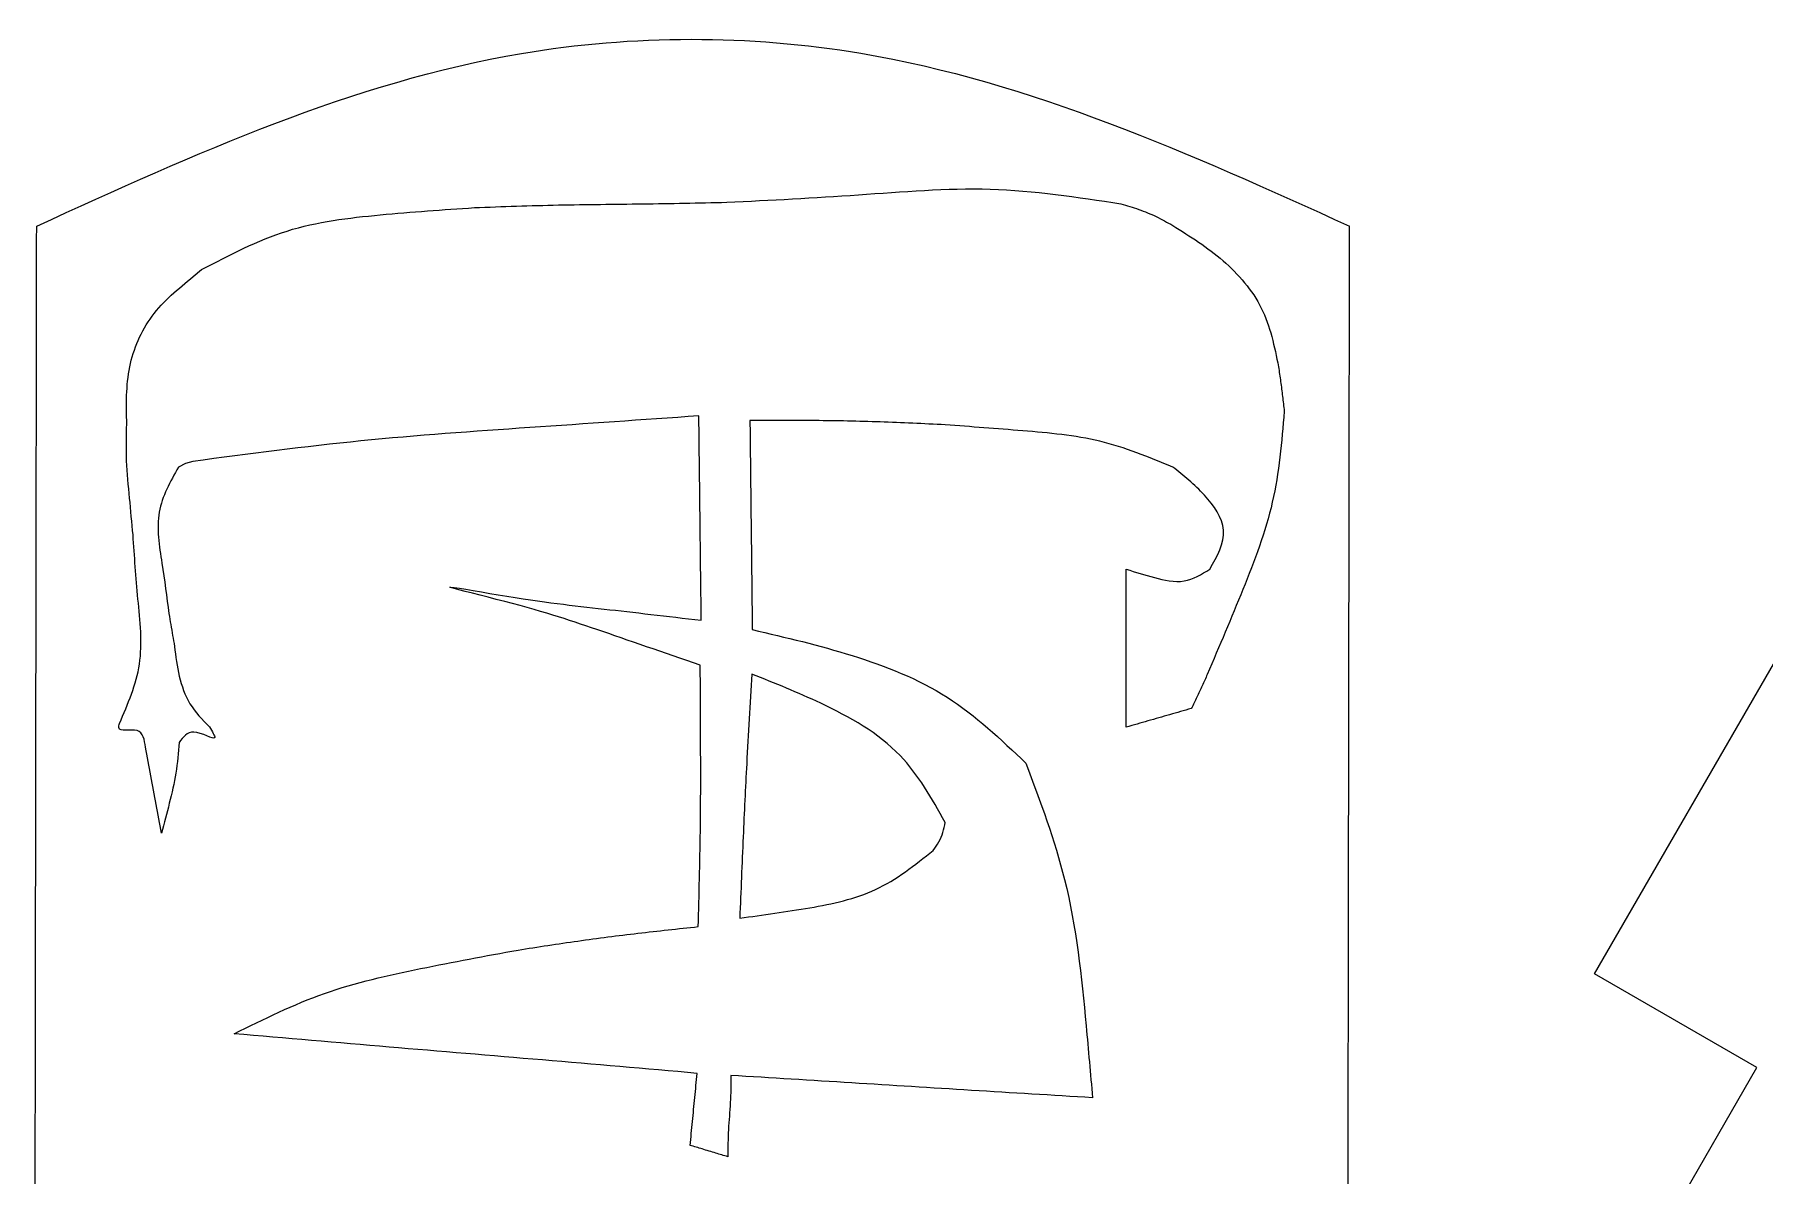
# Model space of a CAD drawing. Extents: x 1 to 437, y 7 to 187.
# Drawn here: x 92.8 to 153.2, y 140.7 to 180.5 of the extents above; entities that cross this region are included whole.
import ezdxf

# ---------------------------------------------------------------- set-up
doc = ezdxf.new("R2010")
doc.units = 0
doc.layers.add('Base', color=7, linetype='CONTINUOUS')

msp = doc.modelspace()

# ---------------------------------------------------------------- linework, layer by layer
at = {"layer": 'Base', "color": 3}
for p, q in [((98.377381, 172.051304), (98.673178, 172.29226)), ((98.377381, 172.051304), (98.673178, 172.29226)), ((98.10522, 165.52634), (97.865077, 165.398592)), ((98.10522, 165.52634), (97.865077, 165.398592)), ((98.364774, 165.59367), (98.10522, 165.52634)), ((98.364774, 165.59367), (98.10522, 165.52634)), ((117.878315, 158.166199), (117.878315, 158.166199)), ((117.878315, 158.166199), (117.878315, 158.166199)), ((129.773231, 143.371015), (129.773231, 143.371015)), ((129.773231, 143.371015), (129.773231, 143.371015))]:
    msp.add_line(p, q, dxfattribs=at)
at = {"layer": 'Base', "color": 1}
for p, q in [((147.297515, 147.698001), (153.845074, 159.038703)), ((152.967964, 144.424161), (147.297515, 147.698001)), ((146.420408, 133.083465), (152.967964, 144.424161))]:
    msp.add_line(p, q, dxfattribs=at)
for points, knots in [([(92.914275, 173.810864), (98.427484, 176.326667), (107.573858, 180.500367), (123.999253, 180.498637), (133.191405, 176.330257), (138.747195, 173.810864)], [0, 0, 0, 0, 17.972344, 29.81599, 47.911223, 47.911223, 47.911223, 47.911223]), ([(92.841532, 126.215017), (92.849607, 131.503457), (92.865757, 142.080329), (92.890014, 157.945611), (92.906188, 168.522453), (92.914275, 173.810864)], [0, 0, 0, 0, 15.865338, 31.730653, 47.595902, 47.595902, 47.595902, 47.595902]), ([(138.674452, 126.214893), (138.682528, 131.503333), (138.698678, 142.080205), (138.722936, 157.945488), (138.739109, 168.522331), (138.747195, 173.810742)], [0, 0, 0, 0, 15.865338, 31.730653, 47.595905, 47.595905, 47.595905, 47.595905])]:
    msp.add_open_spline(points, degree=3, knots=knots, dxfattribs=at)
at = {"layer": 'Base', "color": 3}
for points, knots in [([(117.002207, 174.644226), (118.533537, 174.720036), (121.597806, 174.871736), (126.202665, 175.287122), (129.244971, 174.824519), (130.762764, 174.593728)], [0, 0, 0, 0, 4.60367, 9.21218, 13.800384, 13.800384, 13.800384, 13.800384]), ([(117.002207, 174.644226), (118.533537, 174.720036), (121.597806, 174.871736), (126.202665, 175.287122), (129.244971, 174.824519), (130.762764, 174.593728)], [0, 0, 0, 0, 4.60367, 9.21218, 13.800384, 13.800384, 13.800384, 13.800384]), ([(108.195039, 174.457359), (109.173246, 174.493187), (111.129711, 174.564845), (114.066409, 174.580275), (116.02362, 174.622909), (117.002207, 174.644226)], [0, 0, 0, 0, 2.936401, 5.872958, 8.809402, 8.809402, 8.809402, 8.809402]), ([(108.195039, 174.457359), (109.173246, 174.493187), (111.129711, 174.564845), (114.066409, 174.580275), (116.02362, 174.622909), (117.002207, 174.644226)], [0, 0, 0, 0, 2.936401, 5.872958, 8.809402, 8.809402, 8.809402, 8.809402]), ([(130.762764, 174.593728), (130.972251, 174.530216), (131.391209, 174.403196), (132.000745, 174.154457), (132.382791, 173.940278), (132.573801, 173.833196)], [0, 0, 0, 0, 0.656592, 1.313142, 1.969601, 1.969601, 1.969601, 1.969601]), ([(130.762764, 174.593728), (130.972251, 174.530216), (131.391209, 174.403196), (132.000745, 174.154457), (132.382791, 173.940278), (132.573801, 173.833196)], [0, 0, 0, 0, 0.656592, 1.313142, 1.969601, 1.969601, 1.969601, 1.969601]), ([(98.673178, 172.29226), (99.646223, 172.804458), (101.60173, 173.833811), (104.912345, 174.233493), (107.10157, 174.382789), (108.195039, 174.457359)], [0, 0, 0, 0, 3.271403, 6.574466, 9.870634, 9.870634, 9.870634, 9.870634]), ([(98.673178, 172.29226), (99.646223, 172.804458), (101.60173, 173.833811), (104.912345, 174.233493), (107.10157, 174.382789), (108.195039, 174.457359)], [0, 0, 0, 0, 3.271403, 6.574466, 9.870634, 9.870634, 9.870634, 9.870634]), ([(132.573801, 173.833196), (133.180108, 173.453262), (134.38601, 172.697601), (135.834464, 171.017652), (136.122524, 169.606397), (136.267015, 168.898512)], [0, 0, 0, 0, 2.146706, 4.26965, 6.406217, 6.406217, 6.406217, 6.406217]), ([(132.573801, 173.833196), (133.180108, 173.453262), (134.38601, 172.697601), (135.834464, 171.017652), (136.122524, 169.606397), (136.267015, 168.898512)], [0, 0, 0, 0, 2.146706, 4.26965, 6.406217, 6.406217, 6.406217, 6.406217]), ([(96.058838, 166.903286), (96.044368, 167.571672), (96.015831, 168.889834), (96.835383, 170.784435), (97.858347, 171.624878), (98.377381, 172.051304)], [0, 0, 0, 0, 1.992032, 3.928599, 5.923204, 5.923204, 5.923204, 5.923204]), ([(96.058838, 166.903286), (96.044368, 167.571672), (96.015831, 168.889834), (96.835383, 170.784435), (97.858347, 171.624878), (98.377381, 172.051304)], [0, 0, 0, 0, 1.992032, 3.928599, 5.923204, 5.923204, 5.923204, 5.923204]), ([(136.267015, 168.898512), (136.292151, 168.726298), (136.342423, 168.381864), (136.40503, 167.863494), (136.44611, 167.517857), (136.466651, 167.34504)], [0, 0, 0, 0, 0.522097, 1.044209, 1.566317, 1.566317, 1.566317, 1.566317]), ([(136.267015, 168.898512), (136.292151, 168.726298), (136.342423, 168.381864), (136.40503, 167.863494), (136.44611, 167.517857), (136.466651, 167.34504)], [0, 0, 0, 0, 0.522097, 1.044209, 1.566317, 1.566317, 1.566317, 1.566317]), ([(136.466651, 167.34504), (136.377018, 166.277315), (136.197146, 164.134641), (135.039017, 161.112035), (134.199943, 159.141367), (133.780716, 158.156762)], [0, 0, 0, 0, 3.198321, 6.418284, 9.633486, 9.633486, 9.633486, 9.633486]), ([(136.466651, 167.34504), (136.377018, 166.277315), (136.197146, 164.134641), (135.039017, 161.112035), (134.199943, 159.141367), (133.780716, 158.156762)], [0, 0, 0, 0, 3.198321, 6.418284, 9.633486, 9.633486, 9.633486, 9.633486]), ([(96.277125, 163.025962), (96.23813, 163.456016), (96.160103, 164.316533), (96.025253, 165.607143), (96.047651, 166.471557), (96.058838, 166.903286)], [0, 0, 0, 0, 1.295825, 2.59288, 3.887067, 3.887067, 3.887067, 3.887067]), ([(96.277125, 163.025962), (96.23813, 163.456016), (96.160103, 164.316533), (96.025253, 165.607143), (96.047651, 166.471557), (96.058838, 166.903286)], [0, 0, 0, 0, 1.295825, 2.59288, 3.887067, 3.887067, 3.887067, 3.887067]), ([(116.031893, 167.182841), (114.065122, 167.046387), (110.131253, 166.773458), (104.228369, 166.371562), (100.318889, 165.852912), (98.364774, 165.59367)], [0, 0, 0, 0, 5.914941, 11.830861, 17.743, 17.743, 17.743, 17.743]), ([(116.031893, 167.182841), (114.065122, 167.046387), (110.131253, 166.773458), (104.228369, 166.371562), (100.318889, 165.852912), (98.364774, 165.59367)], [0, 0, 0, 0, 5.914941, 11.830861, 17.743, 17.743, 17.743, 17.743]), ([(116.114393, 160.045867), (116.105228, 160.838864), (116.086899, 162.424858), (116.059393, 164.80385), (116.04106, 166.389844), (116.031893, 167.182841)], [0, 0, 0, 0, 2.37915, 4.7583, 7.137451, 7.137451, 7.137451, 7.137451]), ([(116.114393, 160.045867), (116.105228, 160.838864), (116.086899, 162.424858), (116.059393, 164.80385), (116.04106, 166.389844), (116.031893, 167.182841)], [0, 0, 0, 0, 2.37915, 4.7583, 7.137451, 7.137451, 7.137451, 7.137451]), ([(124.631772, 166.872213), (123.87472, 166.908609), (122.360588, 166.981404), (120.08699, 167.028615), (118.571136, 167.02329), (117.813221, 167.020628)], [0, 0, 0, 0, 2.273709, 4.547498, 6.821215, 6.821215, 6.821215, 6.821215]), ([(124.631772, 166.872213), (123.87472, 166.908609), (122.360588, 166.981404), (120.08699, 167.028615), (118.571136, 167.02329), (117.813221, 167.020628)], [0, 0, 0, 0, 2.273709, 4.547498, 6.821215, 6.821215, 6.821215, 6.821215]), ([(132.573801, 165.398578), (131.738041, 165.741299), (130.058383, 166.430077), (127.335588, 166.667107), (125.532376, 166.803895), (124.631772, 166.872213)], [0, 0, 0, 0, 2.694062, 5.414358, 8.128619, 8.128619, 8.128619, 8.128619]), ([(132.573801, 165.398578), (131.738041, 165.741299), (130.058383, 166.430077), (127.335588, 166.667107), (125.532376, 166.803895), (124.631772, 166.872213)], [0, 0, 0, 0, 2.694062, 5.414358, 8.128619, 8.128619, 8.128619, 8.128619]), ([(97.865077, 165.398592), (97.578553, 164.886275), (96.9927, 163.838744), (97.297947, 162.029753), (97.454638, 160.86134), (97.532839, 160.278212)], [0, 0, 0, 0, 1.710277, 3.496987, 5.277108, 5.277108, 5.277108, 5.277108]), ([(97.865077, 165.398592), (97.578553, 164.886275), (96.9927, 163.838744), (97.297947, 162.029753), (97.454638, 160.86134), (97.532839, 160.278212)], [0, 0, 0, 0, 1.710277, 3.496987, 5.277108, 5.277108, 5.277108, 5.277108]), ([(133.871425, 161.830096), (134.126451, 162.284957), (134.628517, 163.180437), (133.687942, 164.5131), (132.952468, 165.097628), (132.573801, 165.398578)], [0, 0, 0, 0, 1.440388, 2.835674, 4.31644, 4.31644, 4.31644, 4.31644]), ([(133.871425, 161.830096), (134.126451, 162.284957), (134.628517, 163.180437), (133.687942, 164.5131), (132.952468, 165.097628), (132.573801, 165.398578)], [0, 0, 0, 0, 1.440388, 2.835674, 4.31644, 4.31644, 4.31644, 4.31644]), ([(95.802501, 156.441621), (96.098295, 157.123269), (96.700889, 158.511925), (96.431665, 160.788421), (96.328439, 162.283002), (96.277125, 163.025962)], [0, 0, 0, 0, 2.189805, 4.46108, 6.706181, 6.706181, 6.706181, 6.706181]), ([(95.802501, 156.441621), (96.098295, 157.123269), (96.700889, 158.511925), (96.431665, 160.788421), (96.328439, 162.283002), (96.277125, 163.025962)], [0, 0, 0, 0, 2.189805, 4.46108, 6.706181, 6.706181, 6.706181, 6.706181]), ([(130.951808, 161.830093), (131.273416, 161.72857), (131.923069, 161.523493), (132.977765, 161.285332), (133.578731, 161.651673), (133.871425, 161.830096)], [0, 0, 0, 0, 1.023391, 2.067268, 3.058397, 3.058397, 3.058397, 3.058397]), ([(130.951808, 161.830093), (131.273416, 161.72857), (131.923069, 161.523493), (132.977765, 161.285332), (133.578731, 161.651673), (133.871425, 161.830096)], [0, 0, 0, 0, 1.023391, 2.067268, 3.058397, 3.058397, 3.058397, 3.058397]), ([(130.951839, 156.315087), (130.951835, 156.927865), (130.951827, 158.153421), (130.951818, 159.991757), (130.951812, 161.217314), (130.951808, 161.830093)], [0, 0, 0, 0, 1.838334, 3.67667, 5.515006, 5.515006, 5.515006, 5.515006]), ([(130.951839, 156.315087), (130.951835, 156.927865), (130.951827, 158.153421), (130.951818, 159.991757), (130.951812, 161.217314), (130.951808, 161.830093)], [0, 0, 0, 0, 1.838334, 3.67667, 5.515006, 5.515006, 5.515006, 5.515006]), ([(116.080627, 158.474081), (114.816183, 158.912475), (112.33785, 159.771733), (110.16689, 160.501767), (106.428418, 161.393125), (110.278881, 160.704125), (112.448594, 160.475947), (114.930001, 160.184823), (116.114393, 160.045867)], [0, 0, 0, 0, 3.819004, 7.485313, 9.164603, 10.877587, 14.610985, 18.020198, 18.020198, 18.020198, 18.020198]), ([(116.080627, 158.474081), (114.816183, 158.912475), (112.33785, 159.771733), (110.16689, 160.501767), (106.428418, 161.393125), (110.278881, 160.704125), (112.448594, 160.475947), (114.930001, 160.184823), (116.114393, 160.045867)], [0, 0, 0, 0, 3.819004, 7.485313, 9.164603, 10.877587, 14.610985, 18.020198, 18.020198, 18.020198, 18.020198]), ([(97.532839, 160.278212), (97.553383, 160.151006), (97.594472, 159.896593), (97.659243, 159.51549), (97.704143, 159.261723), (97.726593, 159.13484)], [0, 0, 0, 0, 0.386563, 0.773126, 1.159688, 1.159688, 1.159688, 1.159688]), ([(97.532839, 160.278212), (97.553383, 160.151006), (97.594472, 159.896593), (97.659243, 159.51549), (97.704143, 159.261723), (97.726593, 159.13484)], [0, 0, 0, 0, 0.386563, 0.773126, 1.159688, 1.159688, 1.159688, 1.159688]), ([(117.895717, 159.721458), (119.063827, 159.447453), (121.402698, 158.89882), (124.81801, 157.560338), (126.570593, 155.889941), (127.44319, 155.058264)], [0, 0, 0, 0, 3.606494, 7.221172, 10.805503, 10.805503, 10.805503, 10.805503]), ([(117.895717, 159.721458), (119.063827, 159.447453), (121.402698, 158.89882), (124.81801, 157.560338), (126.570593, 155.889941), (127.44319, 155.058264)], [0, 0, 0, 0, 3.606494, 7.221172, 10.805503, 10.805503, 10.805503, 10.805503]), ([(97.726593, 159.13484), (97.769738, 158.785848), (97.855006, 158.096116), (98.206348, 157.081576), (98.695425, 156.576948), (98.942576, 156.321939)], [0, 0, 0, 0, 1.056358, 2.087739, 3.14139, 3.14139, 3.14139, 3.14139]), ([(97.726593, 159.13484), (97.769738, 158.785848), (97.855006, 158.096116), (98.206348, 157.081576), (98.695425, 156.576948), (98.942576, 156.321939)], [0, 0, 0, 0, 1.056358, 2.087739, 3.14139, 3.14139, 3.14139, 3.14139]), ([(116.007698, 149.347568), (116.038687, 150.459138), (116.098602, 152.608309), (116.094982, 155.651036), (116.085166, 157.581517), (116.080627, 158.474081)], [0, 0, 0, 0, 3.335823, 6.449661, 9.127424, 9.127424, 9.127424, 9.127424]), ([(116.007698, 149.347568), (116.038687, 150.459138), (116.098602, 152.608309), (116.094982, 155.651036), (116.085166, 157.581517), (116.080627, 158.474081)], [0, 0, 0, 0, 3.335823, 6.449661, 9.127424, 9.127424, 9.127424, 9.127424]), ([(117.878315, 158.166199), (117.816546, 157.123811), (117.704359, 155.230602), (117.570822, 152.389849), (117.497336, 150.591718), (117.458654, 149.645182)], [0, 0, 0, 0, 3.13262, 5.689537, 8.531517, 8.531517, 8.531517, 8.531517]), ([(117.878315, 158.166199), (117.816546, 157.123811), (117.704359, 155.230602), (117.570822, 152.389849), (117.497336, 150.591718), (117.458654, 149.645182)], [0, 0, 0, 0, 3.13262, 5.689537, 8.531517, 8.531517, 8.531517, 8.531517]), ([(124.628374, 152.990004), (124.162145, 153.822564), (123.147204, 155.634979), (120.509136, 157.115098), (118.683513, 157.844496), (117.878315, 158.166199)], [0, 0, 0, 0, 2.815687, 6.129514, 8.744387, 8.744387, 8.744387, 8.744387]), ([(124.628374, 152.990004), (124.162145, 153.822564), (123.147204, 155.634979), (120.509136, 157.115098), (118.683513, 157.844496), (117.878315, 158.166199)], [0, 0, 0, 0, 2.815687, 6.129514, 8.744387, 8.744387, 8.744387, 8.744387]), ([(133.780716, 158.156762), (133.720069, 158.02359), (133.598773, 157.757245), (133.413345, 157.359321), (133.286202, 157.095715), (133.22263, 156.963913)], [0, 0, 0, 0, 0.438994, 0.87799, 1.316984, 1.316984, 1.316984, 1.316984]), ([(133.780716, 158.156762), (133.720069, 158.02359), (133.598773, 157.757245), (133.413345, 157.359321), (133.286202, 157.095715), (133.22263, 156.963913)], [0, 0, 0, 0, 0.438994, 0.87799, 1.316984, 1.316984, 1.316984, 1.316984]), ([(96.711268, 155.615464), (96.675688, 155.872683), (96.604201, 156.389499), (95.71396, 156.096801), (95.788724, 156.387967), (95.802501, 156.441621)], [0, 0, 0, 0, 0.645836, 1.297641, 1.444884, 1.444884, 1.444884, 1.444884]), ([(96.711268, 155.615464), (96.675688, 155.872683), (96.604201, 156.389499), (95.71396, 156.096801), (95.788724, 156.387967), (95.802501, 156.441621)], [0, 0, 0, 0, 0.645836, 1.297641, 1.444884, 1.444884, 1.444884, 1.444884]), ([(133.22263, 156.963913), (132.97032, 156.891821), (132.465699, 156.747638), (131.708769, 156.531362), (131.204149, 156.387179), (130.951839, 156.315087)], [0, 0, 0, 0, 0.787223, 1.574445, 2.361666, 2.361666, 2.361666, 2.361666]), ([(133.22263, 156.963913), (132.97032, 156.891821), (132.465699, 156.747638), (131.708769, 156.531362), (131.204149, 156.387179), (130.951839, 156.315087)], [0, 0, 0, 0, 0.787223, 1.574445, 2.361666, 2.361666, 2.361666, 2.361666]), ([(98.942576, 156.321939), (99.043919, 156.161123), (99.329549, 155.707872), (98.333965, 156.363345), (98.026947, 155.96381), (97.888354, 155.783453)], [0, 0, 0, 0, 0.415544, 1.171187, 1.792985, 1.792985, 1.792985, 1.792985]), ([(98.942576, 156.321939), (99.043919, 156.161123), (99.329549, 155.707872), (98.333965, 156.363345), (98.026947, 155.96381), (97.888354, 155.783453)], [0, 0, 0, 0, 0.415544, 1.171187, 1.792985, 1.792985, 1.792985, 1.792985]), ([(97.269901, 152.6123), (97.206793, 152.945791), (97.080578, 153.612773), (96.893996, 154.613764), (96.772177, 155.281564), (96.711268, 155.615464)], [0, 0, 0, 0, 1.018229, 2.036458, 3.054686, 3.054686, 3.054686, 3.054686]), ([(97.269901, 152.6123), (97.206793, 152.945791), (97.080578, 153.612773), (96.893996, 154.613764), (96.772177, 155.281564), (96.711268, 155.615464)], [0, 0, 0, 0, 1.018229, 2.036458, 3.054686, 3.054686, 3.054686, 3.054686]), ([(97.888354, 155.783453), (97.858179, 155.424936), (97.797762, 154.707135), (97.548434, 153.65473), (97.362713, 152.959657), (97.269901, 152.6123)], [0, 0, 0, 0, 1.077871, 2.158044, 3.237098, 3.237098, 3.237098, 3.237098]), ([(97.888354, 155.783453), (97.858179, 155.424936), (97.797762, 154.707135), (97.548434, 153.65473), (97.362713, 152.959657), (97.269901, 152.6123)], [0, 0, 0, 0, 1.077871, 2.158044, 3.237098, 3.237098, 3.237098, 3.237098]), ([(127.44319, 155.058264), (127.948372, 153.716986), (129.06274, 150.758297), (129.47992, 146.757974), (129.700797, 144.207438), (129.773231, 143.371015)], [0, 0, 0, 0, 4.284428, 9.45091, 11.971959, 11.971959, 11.971959, 11.971959]), ([(127.44319, 155.058264), (127.948372, 153.716986), (129.06274, 150.758297), (129.47992, 146.757974), (129.700797, 144.207438), (129.773231, 143.371015)], [0, 0, 0, 0, 4.284428, 9.45091, 11.971959, 11.971959, 11.971959, 11.971959]), ([(124.214743, 152.010645), (124.283772, 152.108384), (124.421799, 152.303819), (124.567902, 152.635703), (124.608217, 152.871903), (124.628374, 152.990004)], [0, 0, 0, 0, 0.358591, 0.717026, 1.075462, 1.075462, 1.075462, 1.075462]), ([(124.214743, 152.010645), (124.283772, 152.108384), (124.421799, 152.303819), (124.567902, 152.635703), (124.608217, 152.871903), (124.628374, 152.990004)], [0, 0, 0, 0, 0.358591, 0.717026, 1.075462, 1.075462, 1.075462, 1.075462]), ([(117.458654, 149.645182), (118.272483, 149.754947), (119.869762, 149.970379), (122.299075, 150.481875), (123.57146, 151.497283), (124.214743, 152.010645)], [0, 0, 0, 0, 2.473439, 4.854546, 7.289325, 7.289325, 7.289325, 7.289325]), ([(117.458654, 149.645182), (118.272483, 149.754947), (119.869762, 149.970379), (122.299075, 150.481875), (123.57146, 151.497283), (124.214743, 152.010645)], [0, 0, 0, 0, 2.473439, 4.854546, 7.289325, 7.289325, 7.289325, 7.289325]), ([(109.71747, 148.529626), (110.41396, 148.638274), (111.806952, 148.855573), (113.904901, 149.123403), (115.306766, 149.272846), (116.007698, 149.347568)], [0, 0, 0, 0, 2.114663, 4.229359, 6.344053, 6.344053, 6.344053, 6.344053]), ([(109.71747, 148.529626), (110.41396, 148.638274), (111.806952, 148.855573), (113.904901, 149.123403), (115.306766, 149.272846), (116.007698, 149.347568)], [0, 0, 0, 0, 2.114663, 4.229359, 6.344053, 6.344053, 6.344053, 6.344053]), ([(99.81232, 145.609721), (100.846402, 146.12054), (102.920051, 147.144888), (106.3147, 147.905338), (108.583689, 148.321617), (109.71747, 148.529626)], [0, 0, 0, 0, 3.447799, 6.913882, 10.375605, 10.375605, 10.375605, 10.375605]), ([(99.81232, 145.609721), (100.846402, 146.12054), (102.920051, 147.144888), (106.3147, 147.905338), (108.583689, 148.321617), (109.71747, 148.529626)], [0, 0, 0, 0, 3.447799, 6.913882, 10.375605, 10.375605, 10.375605, 10.375605]), ([(115.971233, 144.224444), (114.170392, 144.381575), (110.585624, 144.694361), (105.197928, 145.139804), (101.61316, 145.45259), (99.81232, 145.609721)], [0, 0, 0, 0, 5.423041, 10.795151, 16.218192, 16.218192, 16.218192, 16.218192]), ([(115.971233, 144.224444), (114.170392, 144.381575), (110.585624, 144.694361), (105.197928, 145.139804), (101.61316, 145.45259), (99.81232, 145.609721)], [0, 0, 0, 0, 5.423041, 10.795151, 16.218192, 16.218192, 16.218192, 16.218192]), ([(115.726681, 141.710282), (115.753854, 141.989633), (115.808198, 142.548336), (115.889715, 143.38639), (115.94406, 143.945093), (115.971233, 144.224444)], [0, 0, 0, 0, 0.842009, 1.684019, 2.526028, 2.526028, 2.526028, 2.526028]), ([(115.726681, 141.710282), (115.753854, 141.989633), (115.808198, 142.548336), (115.889715, 143.38639), (115.94406, 143.945093), (115.971233, 144.224444)], [0, 0, 0, 0, 0.842009, 1.684019, 2.526028, 2.526028, 2.526028, 2.526028]), ([(117.146284, 144.149847), (117.145878, 143.834203), (117.145065, 143.202171), (117.044643, 142.258956), (117.043831, 141.626925), (117.043426, 141.311281)], [0, 0, 0, 0, 0.946355, 1.894943, 2.841296, 2.841296, 2.841296, 2.841296]), ([(117.146284, 144.149847), (117.145878, 143.834203), (117.145065, 143.202171), (117.044643, 142.258956), (117.043831, 141.626925), (117.043426, 141.311281)], [0, 0, 0, 0, 0.946355, 1.894943, 2.841296, 2.841296, 2.841296, 2.841296]), ([(129.773231, 143.371015), (128.364693, 143.457208), (125.564122, 143.628584), (121.355392, 143.892274), (118.554822, 144.063653), (117.146284, 144.149847)], [0, 0, 0, 0, 4.233518, 8.417427, 12.650944, 12.650944, 12.650944, 12.650944]), ([(129.773231, 143.371015), (128.364693, 143.457208), (125.564122, 143.628584), (121.355392, 143.892274), (118.554822, 144.063653), (117.146284, 144.149847)], [0, 0, 0, 0, 4.233518, 8.417427, 12.650944, 12.650944, 12.650944, 12.650944]), ([(117.043426, 141.311281), (116.902602, 141.353637), (116.604236, 141.443376), (116.165871, 141.578187), (115.867505, 141.667926), (115.726681, 141.710282)], [0, 0, 0, 0, 0.441166, 0.934705, 1.375871, 1.375871, 1.375871, 1.375871]), ([(117.043426, 141.311281), (116.902602, 141.353637), (116.604236, 141.443376), (116.165871, 141.578187), (115.867505, 141.667926), (115.726681, 141.710282)], [0, 0, 0, 0, 0.441166, 0.934705, 1.375871, 1.375871, 1.375871, 1.375871])]:
    msp.add_open_spline(points, degree=3, knots=knots, dxfattribs=at)
msp.add_open_spline([(117.813221, 167.020628), (117.822385, 166.209609), (117.840713, 164.587571), (117.868218, 162.154515), (117.886551, 160.532477), (117.895717, 159.721458)], degree=3, dxfattribs=at)
msp.add_open_spline([(117.813221, 167.020628), (117.822385, 166.209609), (117.840713, 164.587571), (117.868218, 162.154515), (117.886551, 160.532477), (117.895717, 159.721458)], degree=3, dxfattribs=at)

doc.saveas('drawing.dxf')
